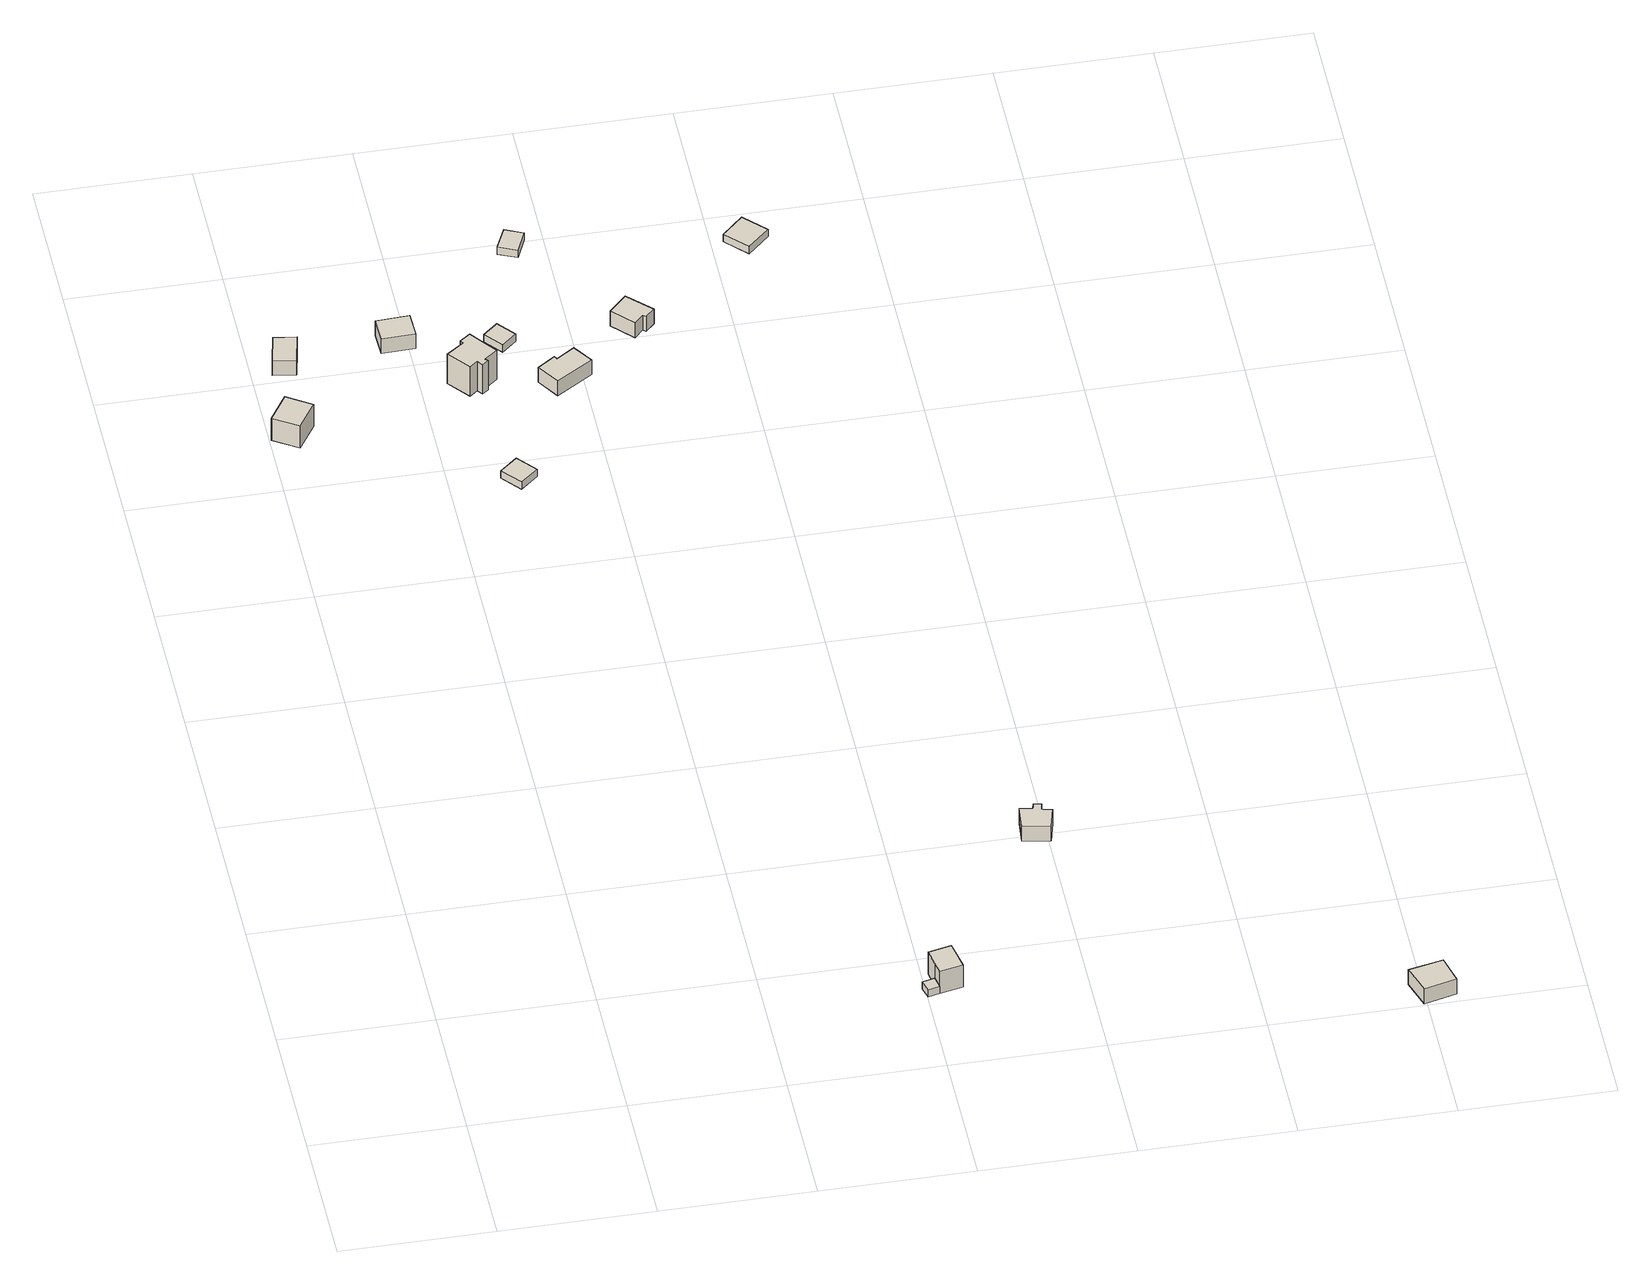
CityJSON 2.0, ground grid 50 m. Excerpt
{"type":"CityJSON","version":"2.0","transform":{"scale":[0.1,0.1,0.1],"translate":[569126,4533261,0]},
"CityObjects":{
"building1":{"type":"Building","geometry":[{"type":"MultiSurface","lod":"1","boundaries":[[[0,1,2,3]],[[0,3,4,5]],[[3,2,6,4]],[[2,1,7,6]],[[1,0,5,7]],[[5,4,6,7]]]}]},
"building2":{"type":"Building","geometry":[{"type":"MultiSurface","lod":"1","boundaries":[[[8,9,10,11]],[[8,11,12,13]],[[11,10,14,12]],[[10,9,15,14]],[[9,8,13,15]],[[13,12,14,15]]]}]},
"building3":{"type":"Building","geometry":[{"type":"MultiSurface","lod":"1","boundaries":[[[16,17,18,19]],[[16,19,20,21]],[[19,18,22,20]],[[18,17,23,22]],[[17,16,21,23]],[[21,20,22,23]]]}]},
"building4":{"type":"Building","geometry":[{"type":"MultiSurface","lod":"1","boundaries":[[[24,25,26,27]],[[24,27,28,29]],[[27,26,30,28]],[[26,25,31,30]],[[25,24,29,31]],[[29,28,30,31]]]}]},
"building5":{"type":"Building","geometry":[{"type":"MultiSurface","lod":"1","boundaries":[[[32,33,34,35]],[[32,35,36,37]],[[35,34,38,36]],[[34,33,39,38]],[[33,32,37,39]],[[37,36,38,39]]]}]},
"building6":{"type":"Building","geometry":[{"type":"MultiSurface","lod":"1","boundaries":[[[40,41,42,43,44,45,46,47,48,49]],[[40,49,50,51]],[[49,48,52,50]],[[48,47,53,52]],[[47,46,54,53]],[[46,45,55,54]],[[45,44,56,55]],[[44,43,57,56]],[[43,42,58,57]],[[42,41,59,58]],[[41,40,51,59]],[[51,50,52,53,54,55,56,57,58,59]]]}]},
"building7":{"type":"Building","geometry":[{"type":"MultiSurface","lod":"1","boundaries":[[[60,61,62,35,34]],[[60,34,63,64]],[[34,35,65,63]],[[35,62,66,65]],[[62,61,67,66]],[[61,60,64,67]],[[64,63,65,66,67]]]}]},
"building8":{"type":"Building","geometry":[{"type":"MultiSurface","lod":"1","boundaries":[[[68,69,70,71]],[[68,71,72,73]],[[71,70,74,72]],[[70,69,75,74]],[[69,68,73,75]],[[73,72,74,75]]]}]},
"building9":{"type":"Building","geometry":[{"type":"MultiSurface","lod":"1","boundaries":[[[76,77,78,79,80,81]],[[76,81,82,83]],[[81,80,84,82]],[[80,79,85,84]],[[79,78,86,85]],[[78,77,87,86]],[[77,76,83,87]],[[83,82,84,85,86,87]]]}]},
"building10":{"type":"Building","geometry":[{"type":"MultiSurface","lod":"1","boundaries":[[[88,89,90,91]],[[88,91,92,93]],[[91,90,94,92]],[[90,89,95,94]],[[89,88,93,95]],[[93,92,94,95]]]}]},
"building11":{"type":"Building","geometry":[{"type":"MultiSurface","lod":"1","boundaries":[[[96,97,98,99,100,101]],[[96,101,102,103]],[[101,100,104,102]],[[100,99,105,104]],[[99,98,106,105]],[[98,97,107,106]],[[97,96,103,107]],[[103,102,104,105,106,107]]]}]},
"building12":{"type":"Building","geometry":[{"type":"MultiSurface","lod":"1","boundaries":[[[108,109,110,111,112,113,114,115]],[[108,115,116,117]],[[115,114,118,116]],[[114,113,119,118]],[[113,112,120,119]],[[112,111,121,120]],[[111,110,122,121]],[[110,109,123,122]],[[109,108,117,123]],[[117,116,118,119,120,121,122,123]]]}]},
"building13":{"type":"Building","geometry":[{"type":"MultiSurface","lod":"1","boundaries":[[[124,125,126,127]],[[124,127,128,129]],[[127,126,130,128]],[[126,125,131,130]],[[125,124,129,131]],[[129,128,130,131]]]}]},
"building14":{"type":"Building","geometry":[{"type":"MultiSurface","lod":"1","boundaries":[[[132,133,134,135]],[[132,135,136,137]],[[135,134,138,136]],[[134,133,139,138]],[[133,132,137,139]],[[137,136,138,139]]]}]}
},
"vertices":[
[86,3187,0],[6,3239,0],[65,3330,0],[145,3278,0],[145,3278,90],[86,3187,90],[65,3330,90],[6,3239,90],
[139,3522,0],[64,3534,0],[87,3641,0],[161,3629,0],[161,3629,60],[139,3522,60],[87,3641,60],[64,3534,60],
[521,3575,0],[412,3571,0],[409,3658,0],[518,3663,0],[518,3663,60],[521,3575,60],[409,3658,60],[412,3571,60],
[722,2984,0],[775,2921,0],[717,2872,0],[664,2935,0],[664,2935,30],[722,2984,30],[717,2872,30],[775,2921,30],
[1501,322,0],[1490,362,0],[1531,372,0],[1539,331,0],[1539,331,30],[1501,322,30],[1531,372,30],[1490,362,30],
[683,3328,0],[669,3347,0],[643,3326,0],[585,3397,0],[643,3440,0],[635,3450,0],[670,3476,0],[738,3386,0],[695,3353,0],[703,3344,0],[703,3344,120],[683,3328,120],[695,3353,120],[738,3386,120],[670,3476,120],[635,3450,120],[643,3440,120],[585,3397,120],[643,3326,120],[669,3347,120],
[1521,427,0],[1597,444,0],[1615,348,0],[1531,372,90],[1521,427,90],[1539,331,90],[1615,348,90],[1597,444,90],
[780,3608,0],[828,3550,0],[779,3508,0],[731,3566,0],[731,3566,30],[780,3608,30],[779,3508,30],[828,3550,30],
[1028,3355,0],[907,3278,0],[860,3351,0],[918,3392,0],[925,3381,0],[984,3421,0],[984,3421,60],[1028,3355,60],[925,3381,60],[918,3392,60],[860,3351,60],[907,3278,60],
[847,3958,0],[882,4034,0],[942,4007,0],[908,3931,0],[908,3931,30],[847,3958,30],[942,4007,30],[882,4034,30],
[1260,3551,0],[1229,3521,0],[1221,3529,0],[1191,3498,0],[1126,3567,0],[1184,3627,0],[1184,3627,60],[1260,3551,60],[1126,3567,60],[1191,3498,60],[1221,3529,60],[1229,3521,60],
[2008,964,0],[1919,981,0],[1927,1063,0],[1968,1056,0],[1973,1077,0],[1999,1071,0],[1994,1048,0],[2027,1040,0],[2027,1040,60],[2008,964,60],[1994,1048,60],[1999,1071,60],[1973,1077,60],[1968,1056,60],[1927,1063,60],[1919,981,60],
[1610,3954,0],[1679,3883,0],[1608,3815,0],[1539,3886,0],[1539,3886,30],[1610,3954,30],[1608,3815,30],[1679,3883,30],
[2990,7,0],[2959,105,0],[3073,130,0],[3097,34,0],[3097,34,60],[2990,7,60],[3073,130,60],[2959,105,60]
]}
